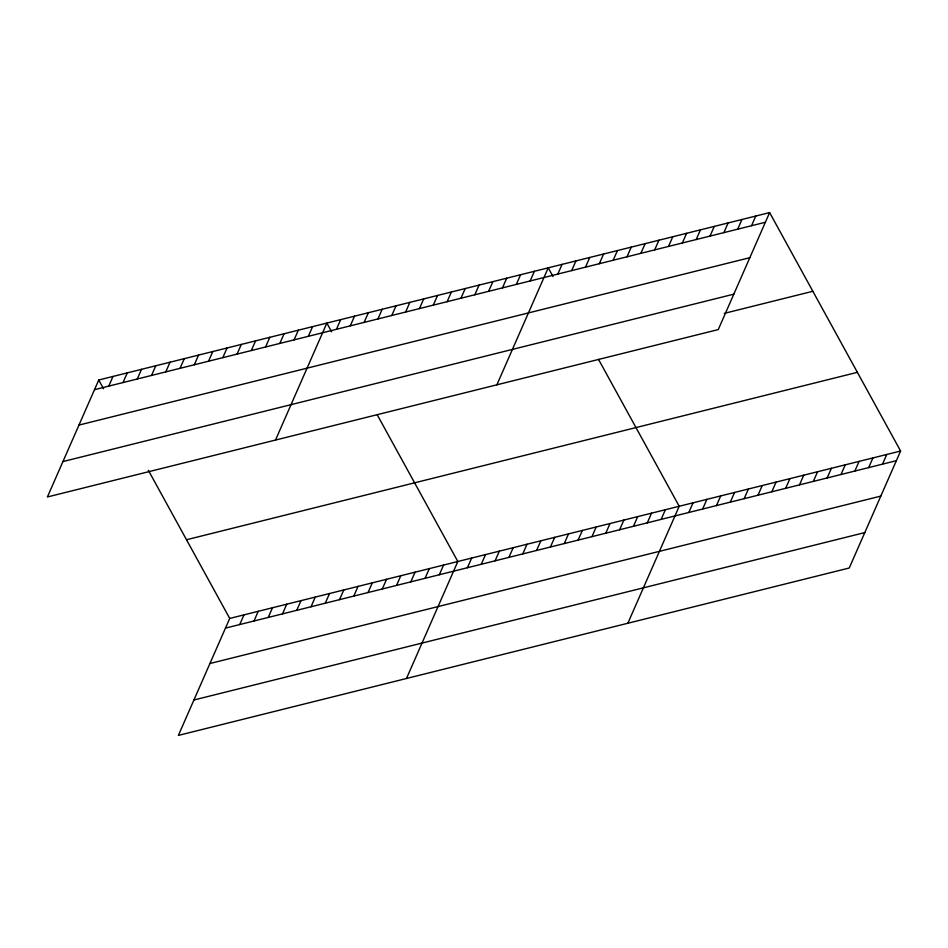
<?xml version="1.0" encoding="UTF-8"?>
<svg xmlns="http://www.w3.org/2000/svg" width="948" height="948" viewBox="0 0 948 948"><rect width="100%" height="100%" fill="white"/><g stroke="black" fill="none" stroke-linecap="round" stroke-linejoin="round"><path stroke-width="1.42" d="M769.622 212.589L98.746 380.006L47.4 496.977L718.276 329.572L769.622 212.589L900.6 451.023L849.254 567.994L178.378 735.411L229.724 618.428L900.6 451.023M108.759 386.12L113.002 376.451M123.015 382.565L127.257 372.884M137.27 379.01L141.513 369.329M151.526 375.455L155.768 365.774M165.782 371.889L170.024 362.219M180.037 368.334L184.279 358.664M194.293 364.779L198.547 355.097M208.548 361.224L212.802 351.542M222.804 357.669L227.058 347.987M237.059 354.102L241.313 344.432M251.315 350.547L255.569 340.877M265.57 346.992L269.825 337.31M279.826 343.437L284.08 333.755M294.081 339.87L298.336 330.2M308.337 336.315L312.591 326.645M275.501 440.062L326.847 323.078L331.646 331.824M336.433 329.311L340.688 319.63M350.274 325.851L354.516 316.182M364.103 322.403L368.357 312.721M239.737 624.554L243.98 614.873M377.944 318.955L382.198 309.273M253.993 620.987L258.235 611.318M391.785 315.494L396.027 305.825M268.248 617.432L272.491 607.763M405.614 312.046L409.868 302.365M282.504 613.877L286.746 604.196M419.454 308.586L423.709 298.916M296.76 610.322L301.002 600.641M433.295 305.137L437.538 295.456M311.015 606.767L315.269 597.086M447.124 301.689L451.378 292.008M325.271 603.201L329.525 593.531M460.965 298.229L465.207 288.559M339.526 599.646L343.78 589.976M474.806 294.781L479.048 285.099M353.782 596.091L358.036 586.409M488.635 291.332L492.889 281.651M368.037 592.536L372.291 582.854M502.476 287.872L506.718 278.202M382.293 588.981L386.547 579.299M516.316 284.424L520.559 274.742M396.548 585.414L400.803 575.744M530.145 280.964L534.399 271.294M496.882 384.817L548.228 267.834L553.039 276.579M410.804 581.859L415.058 572.189M557.827 274.067L562.069 264.385M425.06 578.304L429.314 568.622M571.656 270.607L575.91 260.937M439.315 574.749L443.569 565.067M585.497 267.158L589.739 257.477M406.479 678.484L457.825 561.512L377.138 414.632M599.337 263.71L603.58 254.028M467.411 567.734L471.666 558.064M613.166 260.25L617.421 250.58M481.252 564.285L485.495 554.604M627.007 256.801L631.25 247.12M495.081 560.825L499.335 551.155M640.848 253.341L645.09 243.672M508.922 557.377L513.176 547.695M654.677 249.893L658.931 240.211M522.763 553.928L527.005 544.247M668.518 246.444L672.76 236.763M536.592 550.468L540.846 540.798M682.359 242.984L686.601 233.315M550.433 547.02L554.687 537.338M696.188 239.536L700.442 229.854M564.273 543.559L568.516 533.89M710.028 236.076L714.271 226.406M578.102 540.111L582.356 530.43M723.869 232.627L728.111 222.958M591.943 536.663L596.197 526.981M737.698 229.179L741.952 219.498M605.784 533.203L610.026 523.533M751.539 225.719L755.781 216.049M619.613 529.754L623.867 520.073M633.454 526.306L637.696 516.624M647.294 522.846L651.537 513.176M661.123 519.397L665.378 509.716M627.86 623.239L679.206 506.268L598.52 359.387M688.805 512.489L693.047 502.807M702.634 509.04L706.888 499.359M716.475 505.58L720.717 495.911M730.315 502.132L734.558 492.45M744.144 498.684L748.399 489.002M757.985 495.223L762.228 485.554M771.826 491.775L776.068 482.094M785.655 488.315L789.909 478.645M799.496 484.866L803.738 475.185M813.337 481.418L817.579 471.737M827.166 477.958L831.42 468.288M841.006 474.51L845.249 464.828M854.847 471.061L859.089 461.38M868.676 467.601L872.93 457.931M882.517 464.153L886.759 454.471M94.504 389.675L765.38 222.27M78.957 425.083L749.832 257.678M62.947 461.569L733.811 294.164M724.284 313.373L812.839 291.273M186.507 539.744L857.383 372.339M225.482 628.109L896.358 460.692M209.935 663.517L880.81 496.1M193.925 700.003L864.789 532.586M98.746 380.006L103.557 388.751M148.338 470.267L229.724 618.428"/></g></svg>
